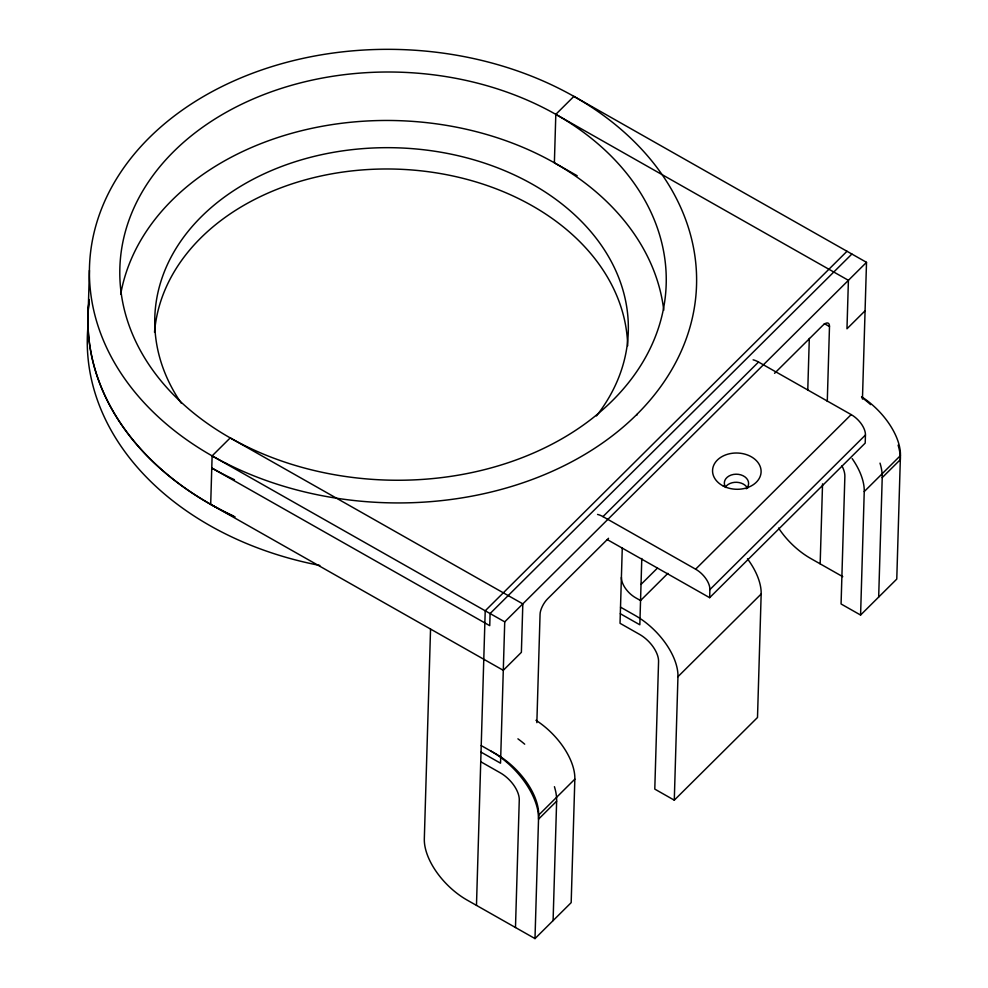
<?xml version="1.0" encoding="UTF-8"?>
<svg xmlns="http://www.w3.org/2000/svg" width="988" height="988" viewBox="0 0 988 988"><rect width="100%" height="100%" fill="white"/><g stroke="black" fill="none" stroke-linecap="round" stroke-linejoin="round"><path stroke-width="1.48" d="M87.981 318.815L89.426 270.354M212.124 455.888L210.691 504.349L503.287 670.321L521.38 652.339L522.825 603.878L230.216 437.906L212.124 455.888L504.732 621.86L500.533 763.193L481.033 752.127M430.546 629.06L424.321 838.849A54.661 29.677 45.2 0 0 467.139 900.093L535.002 938.588M476.475 905.391L485.219 610.794L847 251.273M515.477 927.534L519.268 800.021A24.292 13.19 45.2 0 0 500.237 772.801L480.736 761.736M536.855 722.66L540.066 614.178A12.152 4.668 -60.4 0 1 547.55 598.901L608.559 538.275M862.45 399.078L866.513 262.339L573.904 96.379L555.812 114.349L554.379 162.81L577.19 175.753M481.205 745.582L495.84 753.881A54.661 29.677 45.2 0 1 538.645 815.125L534.99 938.6L571.175 902.637L574.843 779.162A54.661 29.677 45.2 0 0 535.965 720.301M553.095 920.606L556.639 801.169A60.737 32.974 45.2 0 0 554.429 786.695M622.279 547.772L620.032 623.305L639.545 634.37A24.292 13.19 45.2 0 1 658.564 661.59L654.785 789.103L674.285 800.169L757.5 717.486L761.168 594.01A54.661 29.677 45.2 0 0 747.459 558.788M636.828 415.195L636.852 414.441M641.792 558.479L639.829 624.787L620.316 613.721M674.285 800.169L677.953 676.694A54.661 29.677 45.2 0 0 635.148 615.45L620.513 607.151M607.237 539.584L709.643 597.678L709.89 589.601A18.216 9.892 45.2 0 0 695.614 569.187L602.964 516.625A18.216 9.892 45.2 0 0 597.542 514.427M807.764 390.371L809.308 338.415M822.547 483.861L820.164 563.864L842.776 576.683M827.277 401.437L829.488 326.559L824.288 323.607M753.115 359.842A18.216 9.892 45.2 0 1 758.525 362.04L851.174 414.602A18.216 9.892 45.2 0 1 865.451 435.016L865.204 443.093L709.643 597.678M841.937 465.83A24.292 13.19 45.2 0 1 844.864 476.463L841.072 603.977L860.585 615.042L864.241 491.567A54.661 29.677 45.2 0 0 852.15 458.58M878.678 597.061L882.222 477.624A60.737 32.974 45.2 0 0 880.012 463.137M861.561 396.744A54.661 29.677 45.2 0 1 900.439 455.604L896.771 579.079L860.585 615.042M851.878 254.052L490.097 613.56L489.739 625.676L211.765 468.003A303.662 226.721 1.7 0 0 234.415 479.699M602.964 516.625L758.525 362.04M504.732 621.86L866.513 262.339M774.567 373.316L822.498 325.682A12.152 4.668 -60.4 0 1 829.488 326.559M865.068 310.812L846.975 328.782L848.408 280.32L555.812 114.349M641.027 584.402L657.452 568.075M667.913 573.349L640.545 600.556L635.667 597.789A18.216 9.892 45.2 0 1 621.403 577.375M695.614 569.187L851.174 414.602M709.89 589.601L865.451 435.016M538.645 815.125L574.843 779.162M677.953 676.694L761.168 594.01M864.241 491.567L900.439 455.604M556.639 801.169L538.546 819.151A60.737 32.974 45.2 0 0 490.974 751.102M882.222 477.624L900.315 459.642A60.737 32.974 45.2 0 0 898.104 445.168M820.176 563.852L810.827 558.553A54.661 29.677 45.2 0 1 778.581 528.049M725.834 487.504A12.152 9.065 1.7 0 1 729.144 475.932A12.152 9.065 1.7 0 1 745.014 476.932A12.152 9.065 1.7 0 1 746.212 488.801M725.316 487.208A12.152 9.065 1.7 0 1 736.838 482.292A12.152 9.065 1.7 0 1 747.62 488.344M517.922 738.839A60.737 32.974 45.2 0 1 524.702 744.186M235.082 516.885A303.699 226.758 1.7 0 1 89.216 299.537M319.84 565.445A303.699 226.758 1.7 0 1 88.228 323.879M181.323 403.252A236.861 176.852 1.7 0 1 397.065 147.817A236.861 176.852 1.7 0 1 596.456 415.923M154.523 332.301A236.861 176.852 1.7 0 1 395.805 169.109A236.861 176.852 1.7 0 1 627.689 345.812M233.329 516.045A303.662 226.721 1.7 0 1 89.105 301.056M120.709 294.177A273.293 204.059 1.7 0 1 397.584 120.622A273.293 204.059 1.7 0 1 663.763 310.22M861.598 397.312A60.737 32.974 45.2 0 1 870.613 404.611M723.29 486.034A24.292 18.142 1.7 0 0 761.056 472.684A24.292 18.142 1.7 0 0 726.118 454.727A24.292 18.142 1.7 0 0 723.29 486.034M225.919 463.273A303.662 226.721 1.7 0 0 696.083 293.535A303.662 226.721 1.7 0 0 257.041 71.593A303.662 226.721 1.7 0 0 225.919 463.273M242.628 444.551A273.293 204.059 1.7 0 0 665.776 291.793A273.293 204.059 1.7 0 0 270.638 92.045A273.293 204.059 1.7 0 0 242.628 444.551"/></g></svg>
